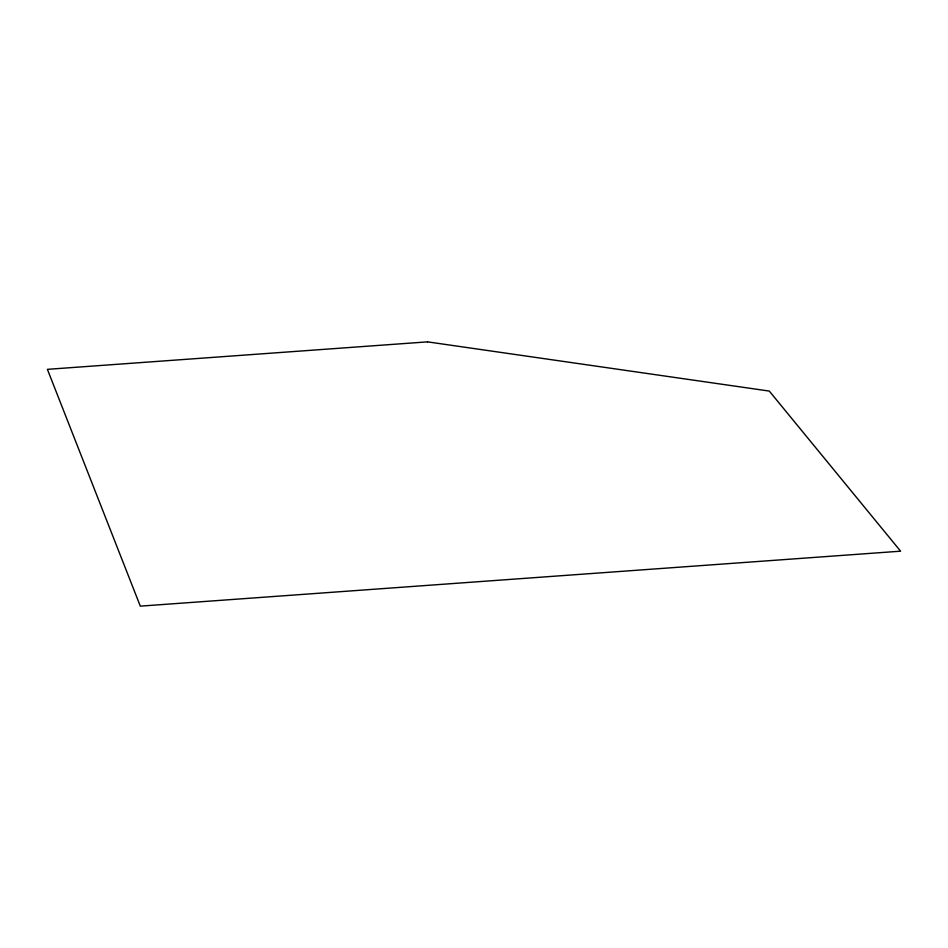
<?xml version="1.0" encoding="UTF-8"?>
<svg xmlns="http://www.w3.org/2000/svg" width="948" height="948" viewBox="0 0 948 948"><rect width="100%" height="100%" fill="white"/><g stroke="black" fill="none" stroke-linecap="round" stroke-linejoin="round"><path stroke-width="1.42" d="M427.548 341.861L47.4 369.341L140.304 606.139L900.6 551.179L769.29 391.074L427.548 341.861"/></g></svg>
